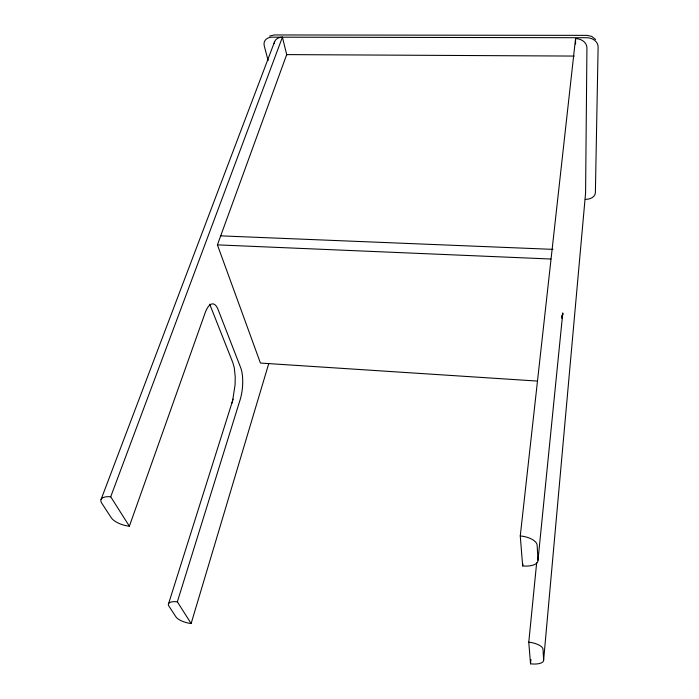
<?xml version="1.0" encoding="UTF-8"?>
<svg xmlns="http://www.w3.org/2000/svg" width="699" height="699" viewBox="0 0 699 699"><rect width="100%" height="100%" fill="white"/><g stroke="black" fill="none" stroke-linecap="round" stroke-linejoin="round"><path stroke-width="1.05" d="M536.657 562.878L528.776 642.163L530.515 663.823A13.648 5.208 8.6 0 0 543.63 660.136L585.579 193.029L586.933 47.908A11.367 9.174 0.6 0 0 575.548 38.628L520.266 535.932L522.669 565.937A15.99 7.208 8.3 0 0 537.985 560.24L562.782 312.934L561.865 318.159L562.844 313.965L561.725 316.306M530.515 663.823L530.934 659.472M522.669 565.937L522.904 563.77M232.723 400.212L235.1 384.599L235.222 376.639L234.27 367.683L232.828 362.641L209.7 304.17M231.797 403.454L233.055 399.033M286.826 55.107L282.413 37.187L110.704 496.779A15.229 6.422 17.3 0 0 101.678 503.044L111.263 517.741A14.897 6.177 16.9 0 0 129.367 526.198L205.113 312.934A24.788 9.043 -86.4 0 1 218.071 309.526L240.692 367.718A23.268 7.899 -85.3 0 1 240.168 399.627L177.354 601.822A12.94 4.779 14.9 0 0 168.852 606.024L175.938 616.876A12.704 4.613 14.7 0 0 191.133 623.543L268.8 363.428M168.66 603.429L232.199 402.047M537.444 381.077L260.43 363.061L217.415 244.868L286.695 54.601L574.194 56.069M101.075 499.453L274.655 41.564M269.587 36.06L274.305 34.95L587.02 35.369L591.704 36.383L595.644 39.511M220.701 235.86L552.988 249.368M217.415 244.868L550.838 259.023M110.704 496.779L129.367 526.198M177.354 601.822L191.133 623.543M268.145 60.621L264.266 45.889A10.826 8.143 25.1 0 1 272.173 37.169L586.758 37.729A11.42 9.201 -0.4 0 1 598.117 47.043L595.382 192.627A10.022 7.077 2.9 0 1 585.281 199.355M537.985 560.24L537.138 545.229A16.339 7.54 8.2 0 0 520.266 535.932M543.63 660.136L543.018 649.31A13.901 5.409 8.5 0 0 528.776 642.163M575.548 38.628L575.548 44.072M274.174 43.67A10.826 8.187 24.6 0 1 282.413 37.187"/></g></svg>
